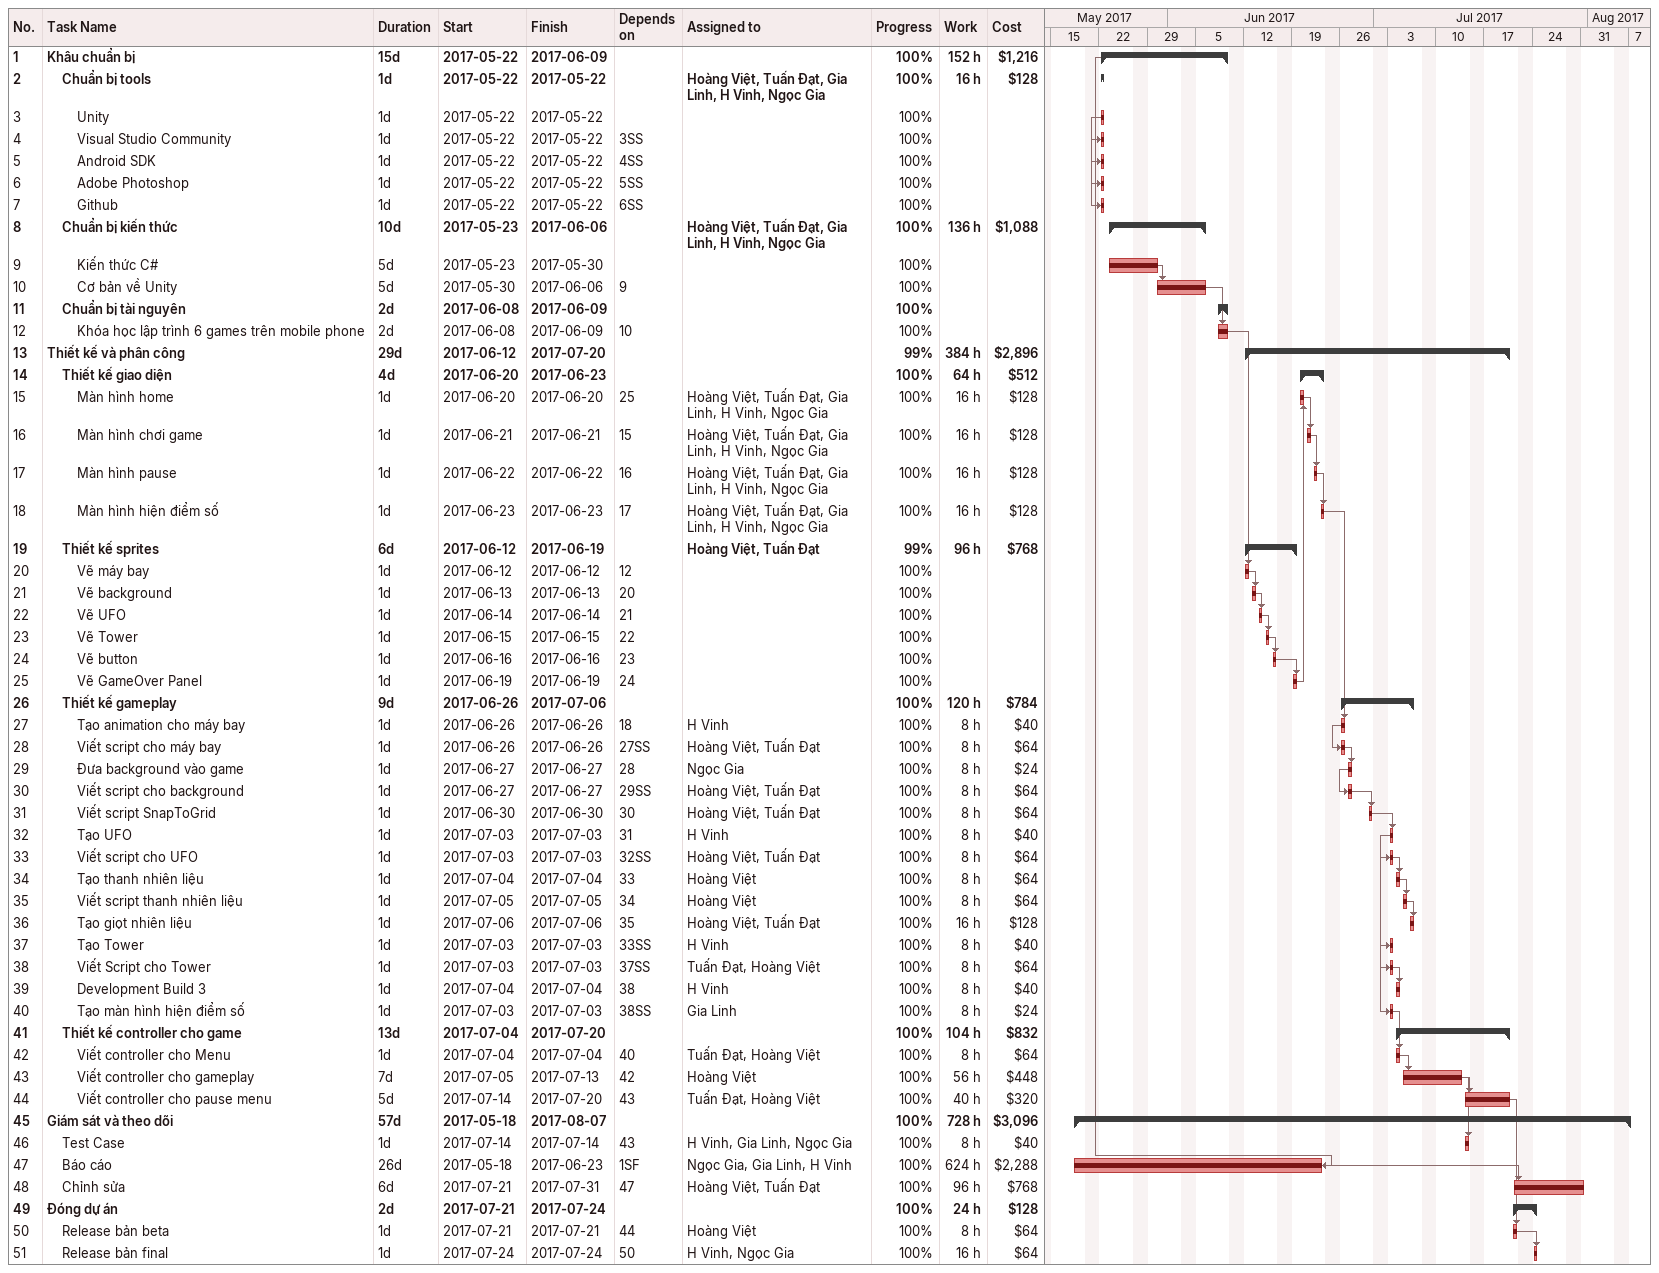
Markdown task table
| ID | Level | Task | Duration | Start | Finish | Predecessors | Resources | % complete | Work (h) | Cost ($) |
|---|---|---|---|---|---|---|---|---|---|---|
| 1 | 1 | **Khâu chuẩn bị** | 15d | 2017-05-22 | 2017-06-09 |  |  | 100 | 152 | 1216 |
| 2 | 2 | **Chuẩn bị tools** | 1d | 2017-05-22 | 2017-05-22 |  | Hoàng Việt, Tuấn Đạt, Gia Linh, H Vinh, Ngọc Gia | 100 | 16 | 128 |
| 3 | 3 | Unity | 1d | 2017-05-22 | 2017-05-22 |  |  | 100 |  |  |
| 4 | 3 | Visual Studio Community | 1d | 2017-05-22 | 2017-05-22 | 3SS |  | 100 |  |  |
| 5 | 3 | Android SDK | 1d | 2017-05-22 | 2017-05-22 | 4SS |  | 100 |  |  |
| 6 | 3 | Adobe Photoshop | 1d | 2017-05-22 | 2017-05-22 | 5SS |  | 100 |  |  |
| 7 | 3 | Github | 1d | 2017-05-22 | 2017-05-22 | 6SS |  | 100 |  |  |
| 8 | 2 | **Chuẩn bị kiến thức** | 10d | 2017-05-23 | 2017-06-06 |  | Hoàng Việt, Tuấn Đạt, Gia Linh, H Vinh, Ngọc Gia | 100 | 136 | 1088 |
| 9 | 3 | Kiến thức C# | 5d | 2017-05-23 | 2017-05-30 |  |  | 100 |  |  |
| 10 | 3 | Cơ bản về Unity | 5d | 2017-05-30 | 2017-06-06 | 9 |  | 100 |  |  |
| 11 | 2 | **Chuẩn bị tài nguyên** | 2d | 2017-06-08 | 2017-06-09 |  |  | 100 |  |  |
| 12 | 3 | Khóa học lập trình 6 games trên mobile phone | 2d | 2017-06-08 | 2017-06-09 | 10 |  | 100 |  |  |
| 13 | 1 | **Thiết kế và phân công** | 29d | 2017-06-12 | 2017-07-20 |  |  | 99 | 384 | 2896 |
| 14 | 2 | **Thiết kế giao diện** | 4d | 2017-06-20 | 2017-06-23 |  |  | 100 | 64 | 512 |
| 15 | 3 | Màn hình home | 1d | 2017-06-20 | 2017-06-20 | 25 | Hoàng Việt, Tuấn Đạt, Gia Linh, H Vinh, Ngọc Gia | 100 | 16 | 128 |
| 16 | 3 | Màn hình chơi game | 1d | 2017-06-21 | 2017-06-21 | 15 | Hoàng Việt, Tuấn Đạt, Gia Linh, H Vinh, Ngọc Gia | 100 | 16 | 128 |
| 17 | 3 | Màn hình pause | 1d | 2017-06-22 | 2017-06-22 | 16 | Hoàng Việt, Tuấn Đạt, Gia Linh, H Vinh, Ngọc Gia | 100 | 16 | 128 |
| 18 | 3 | Màn hình hiện điểm số | 1d | 2017-06-23 | 2017-06-23 | 17 | Hoàng Việt, Tuấn Đạt, Gia Linh, H Vinh, Ngọc Gia | 100 | 16 | 128 |
| 19 | 2 | **Thiết kế sprites** | 6d | 2017-06-12 | 2017-06-19 |  | Hoàng Việt, Tuấn Đạt | 99 | 96 | 768 |
| 20 | 3 | Vẽ máy bay | 1d | 2017-06-12 | 2017-06-12 | 12 |  | 100 |  |  |
| 21 | 3 | Vẽ background | 1d | 2017-06-13 | 2017-06-13 | 20 |  | 100 |  |  |
| 22 | 3 | Vẽ UFO | 1d | 2017-06-14 | 2017-06-14 | 21 |  | 100 |  |  |
| 23 | 3 | Vẽ Tower | 1d | 2017-06-15 | 2017-06-15 | 22 |  | 100 |  |  |
| 24 | 3 | Vẽ button | 1d | 2017-06-16 | 2017-06-16 | 23 |  | 100 |  |  |
| 25 | 3 | Vẽ GameOver Panel | 1d | 2017-06-19 | 2017-06-19 | 24 |  | 100 |  |  |
| 26 | 2 | **Thiết kế gameplay** | 9d | 2017-06-26 | 2017-07-06 |  |  | 100 | 120 | 784 |
| 27 | 3 | Tạo animation cho máy bay | 1d | 2017-06-26 | 2017-06-26 | 18 | H Vinh | 100 | 8 | 40 |
| 28 | 3 | Viết script cho máy bay | 1d | 2017-06-26 | 2017-06-26 | 27SS | Hoàng Việt, Tuấn Đạt | 100 | 8 | 64 |
| 29 | 3 | Đưa background vào game | 1d | 2017-06-27 | 2017-06-27 | 28 | Ngọc Gia | 100 | 8 | 24 |
| 30 | 3 | Viết script cho background | 1d | 2017-06-27 | 2017-06-27 | 29SS | Hoàng Việt, Tuấn Đạt | 100 | 8 | 64 |
| 31 | 3 | Viết script SnapToGrid | 1d | 2017-06-30 | 2017-06-30 | 30 | Hoàng Việt, Tuấn Đạt | 100 | 8 | 64 |
| 32 | 3 | Tạo UFO | 1d | 2017-07-03 | 2017-07-03 | 31 | H Vinh | 100 | 8 | 40 |
| 33 | 3 | Viết script cho UFO | 1d | 2017-07-03 | 2017-07-03 | 32SS | Hoàng Việt, Tuấn Đạt | 100 | 8 | 64 |
| 34 | 3 | Tạo thanh nhiên liệu | 1d | 2017-07-04 | 2017-07-04 | 33 | Hoàng Việt | 100 | 8 | 64 |
| 35 | 3 | Viết script thanh nhiên liệu | 1d | 2017-07-05 | 2017-07-05 | 34 | Hoàng Việt | 100 | 8 | 64 |
| 36 | 3 | Tạo giọt nhiên liệu | 1d | 2017-07-06 | 2017-07-06 | 35 | Hoàng Việt, Tuấn Đạt | 100 | 16 | 128 |
| 37 | 3 | Tạo Tower | 1d | 2017-07-03 | 2017-07-03 | 33SS | H Vinh | 100 | 8 | 40 |
| 38 | 3 | Viết Script cho Tower | 1d | 2017-07-03 | 2017-07-03 | 37SS | Tuấn Đạt, Hoàng Việt | 100 | 8 | 64 |
| 39 | 3 | Development Build 3 | 1d | 2017-07-04 | 2017-07-04 | 38 | H Vinh | 100 | 8 | 40 |
| 40 | 3 | Tạo màn hình hiện điểm số | 1d | 2017-07-03 | 2017-07-03 | 38SS | Gia Linh | 100 | 8 | 24 |
| 41 | 2 | **Thiết kế controller cho game** | 13d | 2017-07-04 | 2017-07-20 |  |  | 100 | 104 | 832 |
| 42 | 3 | Viết controller cho Menu | 1d | 2017-07-04 | 2017-07-04 | 40 | Tuấn Đạt, Hoàng Việt | 100 | 8 | 64 |
| 43 | 3 | Viết controller cho gameplay | 7d | 2017-07-05 | 2017-07-13 | 42 | Hoàng Việt | 100 | 56 | 448 |
| 44 | 3 | Viết controller cho pause menu | 5d | 2017-07-14 | 2017-07-20 | 43 | Tuấn Đạt, Hoàng Việt | 100 | 40 | 320 |
| 45 | 1 | **Giám sát và theo dõi** | 57d | 2017-05-18 | 2017-08-07 |  |  | 100 | 728 | 3096 |
| 46 | 2 | Test Case | 1d | 2017-07-14 | 2017-07-14 | 43 | H Vinh, Gia Linh, Ngọc Gia | 100 | 8 | 40 |
| 47 | 2 | Báo cáo | 26d | 2017-05-18 | 2017-06-23 | 1SF | Ngọc Gia, Gia Linh, H Vinh | 100 | 624 | 2288 |
| 48 | 2 | Chỉnh sửa | 6d | 2017-07-21 | 2017-07-31 | 47 | Hoàng Việt, Tuấn Đạt | 100 | 96 | 768 |
| 49 | 1 | **Đóng dự án** | 2d | 2017-07-21 | 2017-07-24 |  |  | 100 | 24 | 128 |
| 50 | 2 | Release bản beta | 1d | 2017-07-21 | 2017-07-21 | 44 | Hoàng Việt | 100 | 8 | 64 |
| 51 | 2 | Release bản final | 1d | 2017-07-24 | 2017-07-24 | 50 | H Vinh, Ngọc Gia | 100 | 16 | 64 |
